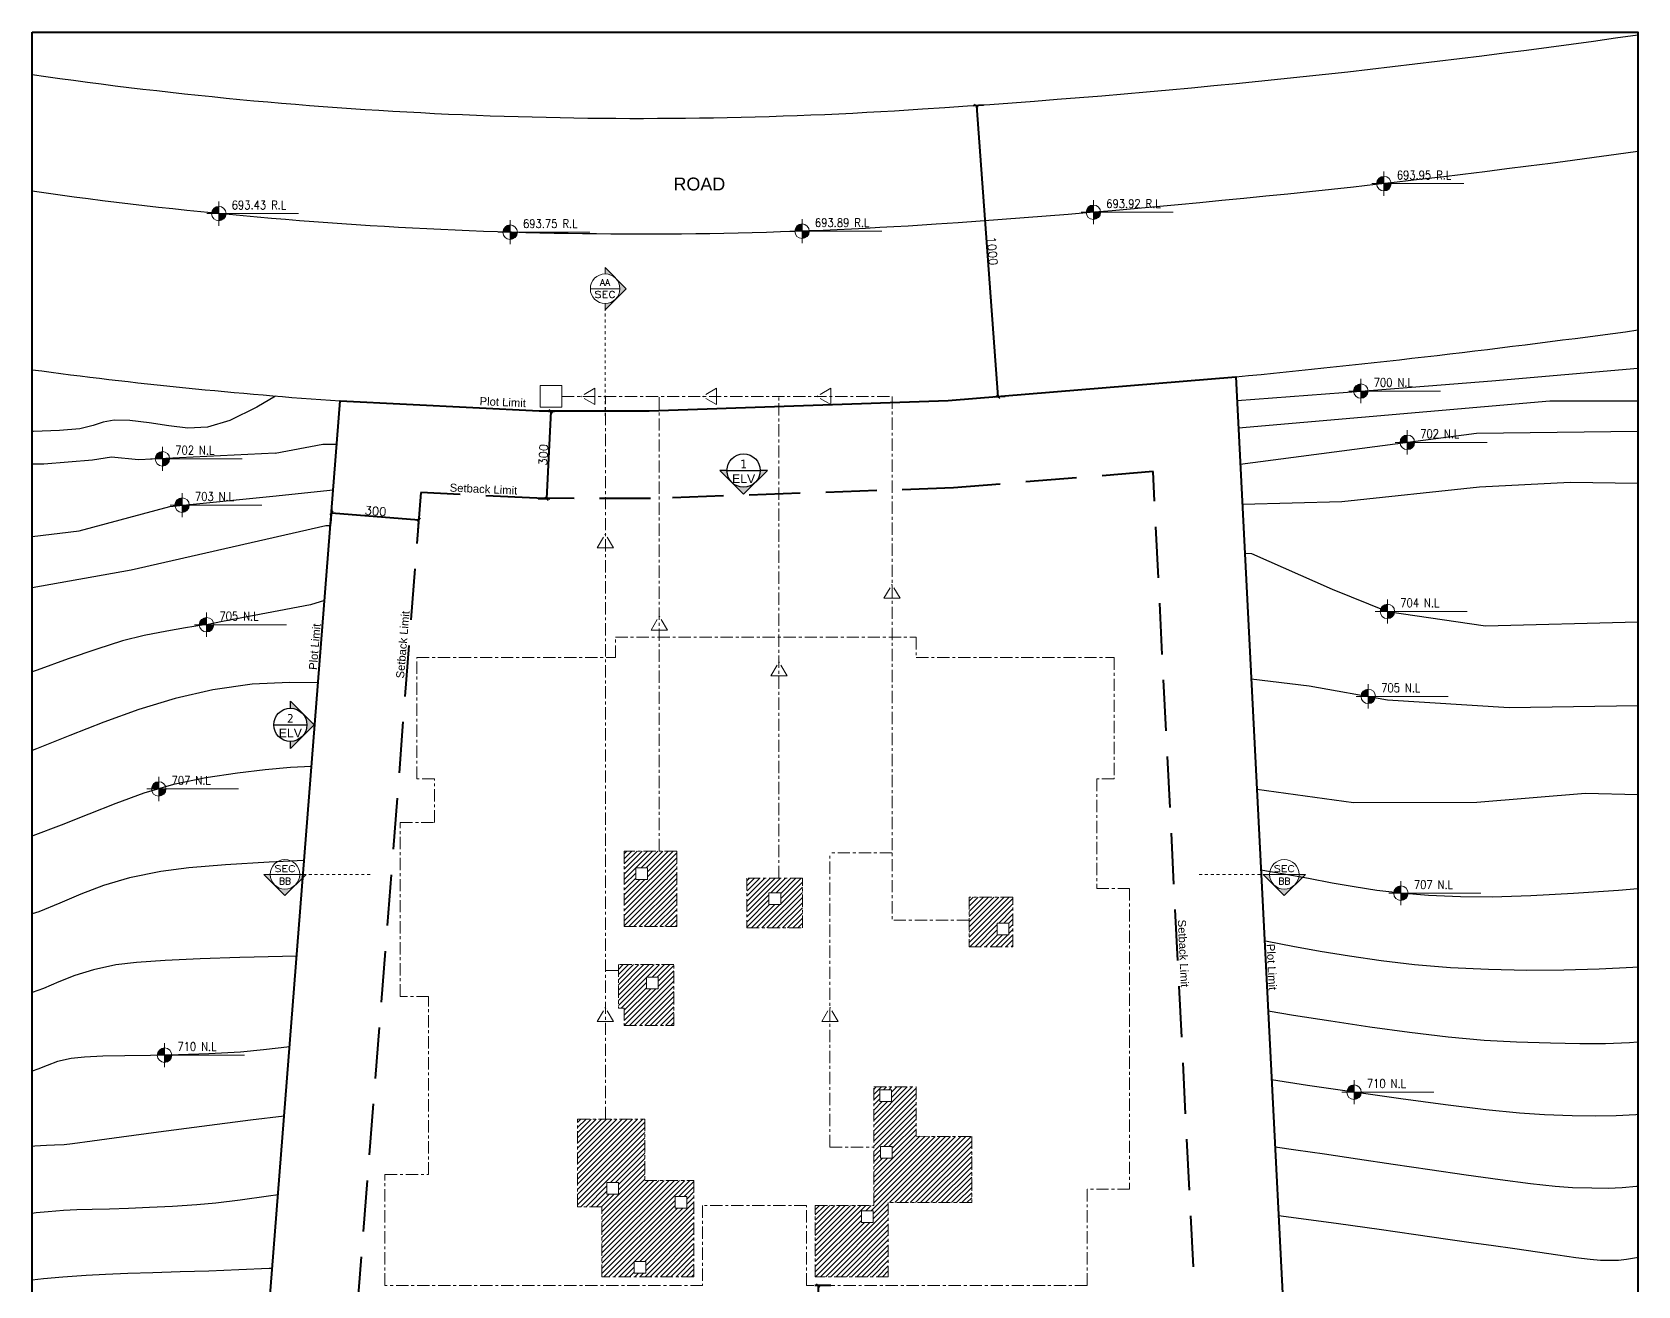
# Model space of a CAD drawing. Header units: metres. Extents: x -322116 to -321123, y -26723 to -26468.
# Drawn here: x -321938.4 to -321883.4, y -26556.9 to -26513.9 of the extents above; entities that cross this region are included whole.
import ezdxf
from ezdxf.enums import TextEntityAlignment as Align

# ---------------------------------------------------------------- set-up
doc = ezdxf.new("R2010")
doc.units = ezdxf.units.M
doc.header["$LTSCALE"] = 7
doc.header["$MEASUREMENT"] = 0
doc.header["$PDMODE"] = 34
doc.header["$PDSIZE"] = 0.5
for name, pattern in [('$0$CENTER', [2, 1.25, -0.25, 0.25, -0.25]), ('AXES$0$CENTER2', [1.125, 0.75, -0.125, 0.125, -0.125]), ('DASHED', [0.75, 0.5, -0.25])]:
    doc.linetypes.add(name, pattern=pattern)
for name, color, linetype, lineweight in [('$0$A-ANNO-IDEN', 2, 'Continuous', 9), ('1363TRXX-AS003$0$A-FLOR-IDEN', 4, 'Continuous', 18), ('A-ANNO-TXT3', 6, 'Continuous', 30), ('A-AREA WALLS', 6, 'Continuous', 40), ('A-GRID-DIMS', 142, 'Continuous', 9), ('A-WALL-BLWO', 7, 'Continuous', 40), ('lbl_Circonscription', 6, 'Continuous', 0)]:
    doc.layers.add(name, color=color, linetype=linetype, lineweight=lineweight)
for name, color, linetype in [('00-LIMIT', 3, 'Continuous'), ('AXIS', 1, 'Continuous'), ('CONT-MJR', 4, 'Continuous'), ('CONT-MNR', 8, 'Continuous'), ('POINT_CON', 8, 'Continuous'), ('POINT_ICON', 4, 'Continuous'), ('S-ANNO-TAGS-SECT', 4, 'Continuous')]:
    doc.layers.add(name, color=color, linetype=linetype)
doc.styles.add('$0$EG_SIMPLEX', font='SIMPLEX.shx')
doc.styles.add('1363TRXX-AS003$0$EG_SIMPLEX', font='SIMPLEX.shx')
doc.styles.add('Annotative', font='arial.ttf')
doc.styles.add('EG_SIMPLEX', font='SIMPLEX.shx')
doc.styles.get("Standard").update_dxf_attribs({"font": 'romans.shx', "height": 0.5})
doc.styles.add('TAHOMA', font='tahoma.ttf')
doc.dimstyles.new('ERGA-M-0200', dxfattribs={"dimscale": 1.15, "dimtxt": 0.2, "dimasz": 0.2, "dimexe": 0.1, "dimexo": 0.1, "dimgap": 0.06, "dimtad": 1, "dimdec": 1, "dimlfac": 100, "dimrnd": 5, "dimdsep": 46, "dimtxsty": 'EG_SIMPLEX', "dimblk1": 'OBLIQUE', "dimblk2": 'OBLIQUE', "dimsah": 1, "dimcen": 0.3, "dimclrd": 256, "dimclre": 256, "dimclrt": 2, "dimadec": 0, "dimazin": 0, "dimtfac": 1, "dimtdec": 1, "dimtix": 1, "dimtmove": 2, "dimatfit": 3, "dimldrblk": 'OBLIQUE', "dimfxl": 1, "dimtolj": 1, "dimtzin": 0, "dimarcsym": 0})
pattern_1 = [(45, (260, 0), (-0.08838834765, 0.08838834765), [])]

# ---------------------------------------------------------------- blocks, each defined once
blk = doc.blocks.new('_OBLIQUE')
at = {"color": 0, "linetype": 'ByBlock'}
blk.add_line((-0.5, -0.5), (0.5, 0.5), dxfattribs=at)
blk = doc.blocks.new('*D436')
at = {"layer": 'A-GRID-DIMS', "lineweight": -2, "transparency": 16777216}
for p, q in [((-321725.916, -26721.934), (-321725.513, -26721.954)), ((-321725.628, -26721.948), (-321725.777, -26724.944)), ((-321726.064, -26724.93), (-321725.662, -26724.95))]:
    blk.add_line(p, q, dxfattribs=at)
at = {"layer": 'Defpoints', "color": 0, "transparency": 16777216}
for p in [(-321726.03, -26721.928), (-321726.179, -26724.924), (-321725.777, -26724.944)]:
    blk.add_point(p, dxfattribs=at)
at = {"layer": 'A-GRID-DIMS', "lineweight": -2, "transparency": 16777216, "xscale": 0.115, "yscale": 0.115, "zscale": 0.115}
for p, rotation in [((-321725.628, -26721.948), 87.16214325301205), ((-321725.777, -26724.944), 267.1621432530121)]:
    blk.add_blockref('_OBLIQUE', p, dxfattribs=dict(at, rotation=rotation))
at = {"layer": 'A-GRID-DIMS', "color": 2, "transparency": 16777216, "insert": (-321725.88, -26723.437), "char_height": 0.2875, "attachment_point": 5, "rotation": 87.1621, "style": 'EG_SIMPLEX'}
blk.add_mtext('\\A1;300', dxfattribs=at)
blk = doc.blocks.new('*D437')
at = {"layer": 'A-GRID-DIMS', "lineweight": -2, "transparency": 16777216}
for p, q in [((-321733.167, -26725.787), (-321733.13, -26725.31)), ((-321733.138, -26725.424), (-321730.148, -26725.659)), ((-321730.176, -26726.021), (-321730.139, -26725.544))]:
    blk.add_line(p, q, dxfattribs=at)
at = {"layer": 'Defpoints', "color": 0, "transparency": 16777216}
for p in [(-321733.176, -26725.901), (-321730.185, -26726.136), (-321730.148, -26725.659)]:
    blk.add_point(p, dxfattribs=at)
at = {"layer": 'A-GRID-DIMS', "lineweight": -2, "transparency": 16777216, "xscale": 0.115, "yscale": 0.115, "zscale": 0.115}
for p, rotation in [((-321733.138, -26725.424), 175.5207004065992), ((-321730.148, -26725.659), 355.5207004065992)]:
    blk.add_blockref('_OBLIQUE', p, dxfattribs=dict(at, rotation=rotation))
at = {"layer": 'A-GRID-DIMS', "color": 2, "transparency": 16777216, "insert": (-321731.629, -26725.364), "char_height": 0.2875, "attachment_point": 5, "rotation": 355.5207, "style": 'EG_SIMPLEX'}
blk.add_mtext('\\A1;300', dxfattribs=at)
blk = doc.blocks.new('*D438')
at = {"layer": 'A-GRID-DIMS', "lineweight": -2, "transparency": 16777216}
for p, q in [((-321735.268, -26752.607), (-321735.252, -26752.399)), ((-321732.27, -26752.747), (-321735.261, -26752.513)), ((-321732.277, -26752.841), (-321732.261, -26752.633))]:
    blk.add_line(p, q, dxfattribs=at)
at = {"layer": 'Defpoints', "color": 0, "transparency": 16777216}
for p in [(-321735.261, -26752.513), (-321735.277, -26752.721), (-321732.286, -26752.956)]:
    blk.add_point(p, dxfattribs=at)
at = {"layer": 'A-GRID-DIMS', "lineweight": -2, "transparency": 16777216, "xscale": 0.115, "yscale": 0.115, "zscale": 0.115}
for p, rotation in [((-321735.261, -26752.513), 175.5207004076207), ((-321732.27, -26752.747), 355.5207004076207)]:
    blk.add_blockref('_OBLIQUE', p, dxfattribs=dict(at, rotation=rotation))
at = {"layer": 'A-GRID-DIMS', "color": 2, "transparency": 16777216, "insert": (-321733.751, -26752.453), "char_height": 0.2875, "attachment_point": 5, "rotation": 355.5207, "style": 'EG_SIMPLEX'}
blk.add_mtext('\\A1;300', dxfattribs=at)
blk = doc.blocks.new('*D439')
at = {"layer": 'A-GRID-DIMS', "lineweight": -2, "transparency": 16777216}
for p, q in [((-321718.766, -26754.879), (-321719.22, -26754.879)), ((-321719.105, -26754.879), (-321719.105, -26759.879)), ((-321718.766, -26759.879), (-321719.22, -26759.879))]:
    blk.add_line(p, q, dxfattribs=at)
at = {"layer": 'Defpoints', "color": 0, "transparency": 16777216}
for p in [(-321718.651, -26754.879), (-321719.105, -26759.879), (-321718.651, -26759.879)]:
    blk.add_point(p, dxfattribs=at)
at = {"layer": 'A-GRID-DIMS', "lineweight": -2, "transparency": 16777216, "xscale": 0.115, "yscale": 0.115, "zscale": 0.115}
for p, rotation in [((-321719.105, -26754.879), 90), ((-321719.105, -26759.879), 270)]:
    blk.add_blockref('_OBLIQUE', p, dxfattribs=dict(at, rotation=rotation))
at = {"layer": 'A-GRID-DIMS', "color": 2, "transparency": 16777216, "insert": (-321719.283, -26757.379), "char_height": 0.2875, "attachment_point": 5, "rotation": 90, "style": 'EG_SIMPLEX'}
blk.add_mtext('\\A1;500', dxfattribs=at)
blk = doc.blocks.new('*U22')
blk.add_hatch(color=252).paths.add_polyline_path([(0, -450, 0.414214), (450, 0), (643, 0), (0, -643), (-643, 0), (-450, 0, 0.414214)])
blk.add_line((-450, 0), (450, 0))
blk.add_lwpolyline([(-450, 0), (-643, 0), (0, -643), (643, 0), (450, 0)])
blk.add_circle((0, 0), 450)
at = {"style": 'EG_SIMPLEX', "width": 0.5625}
blk.add_attdef('REF-F-', text='', height=200, dxfattribs=at).set_placement((-321, 92), (321, 92), align=Align.FIT)
at = {"style": 'EG_SIMPLEX'}
blk.add_attdef('NB', text='', height=200, dxfattribs=at).set_placement((0, 32), align=Align.BOTTOM_CENTER)
blk.add_attdef('REF', text='', height=200, dxfattribs=at).set_placement((0, -75), align=Align.TOP_CENTER)
blk = doc.blocks.new('*U34')
blk.add_hatch(color=252).paths.add_polyline_path([(450, 0, -0.414214), (0, -450), (0, -643), (643, 0), (0, 643), (0, 450, -0.414214)])
blk.add_line((-450, 0), (450, 0))
blk.add_lwpolyline([(0, 450), (0, 643), (643, 0), (0, -643), (0, -450)])
blk.add_circle((0, 0), 450)
at = {"style": 'EG_SIMPLEX', "width": 0.5625}
blk.add_attdef('REF-F-', text='', height=200, dxfattribs=at).set_placement((-321, 92), (321, 92), align=Align.FIT)
at = {"style": 'EG_SIMPLEX'}
blk.add_attdef('NB', text='', height=200, dxfattribs=at).set_placement((0, 32), align=Align.BOTTOM_CENTER)
blk.add_attdef('REF', text='', height=200, dxfattribs=at).set_placement((0, -75), align=Align.TOP_CENTER)
blk = doc.blocks.new('*U28')
blk.add_hatch(color=252).paths.add_polyline_path([(0, 450, -0.414214), (450, 0), (643, 0), (0, 643), (-643, 0), (-450, 0, -0.414214)])
blk.add_line((-450, 0), (450, 0))
at = {"linetype": '$0$CENTER'}
blk.add_line((2593, 0), (643, 0), dxfattribs=at)
blk.add_lwpolyline([(-450, 0), (-643, 0), (0, 643), (643, 0), (450, 0)])
blk.add_circle((0, 0), 450)
at = {"style": '$0$EG_SIMPLEX'}
blk.add_attdef('NB', text='', height=200, dxfattribs=at).set_placement((0, 32), align=Align.BOTTOM_CENTER)
at = {"style": '$0$EG_SIMPLEX', "width": 0.5625}
blk.add_attdef('REF-F-', text='', height=200, dxfattribs=at).set_placement((-321, -274), (321, -274), align=Align.FIT)
at = {"style": '$0$EG_SIMPLEX'}
blk.add_attdef('REF', text='', height=200, dxfattribs=at).set_placement((0, -75), align=Align.TOP_CENTER)
blk = doc.blocks.new('*U29')
blk.add_hatch(color=252).paths.add_polyline_path([(0, 450, -0.414214), (450, 0), (643, 0), (0, 643), (-643, 0), (-450, 0, -0.414214)])
blk.add_line((-450, 0), (450, 0))
at = {"linetype": '$0$CENTER'}
blk.add_line((-2593, 0), (-643, 0), dxfattribs=at)
blk.add_lwpolyline([(-450, 0), (-643, 0), (0, 643), (643, 0), (450, 0)])
blk.add_circle((0, 0), 450)
at = {"style": '$0$EG_SIMPLEX'}
blk.add_attdef('NB', text='', height=200, dxfattribs=at).set_placement((0, 32), align=Align.BOTTOM_CENTER)
at = {"style": '$0$EG_SIMPLEX', "width": 0.5625}
blk.add_attdef('REF-F-', text='', height=200, dxfattribs=at).set_placement((-321, -274), (321, -274), align=Align.FIT)
at = {"style": '$0$EG_SIMPLEX'}
blk.add_attdef('REF', text='', height=200, dxfattribs=at).set_placement((0, -75), align=Align.TOP_CENTER)
blk = doc.blocks.new('*U24')
blk.add_hatch(color=252).paths.add_polyline_path([(-450, 0, -0.414214), (0, 450), (0, 643), (-643, 0), (0, -643), (0, -450, -0.414214)])
blk.add_line((-450, 0), (450, 0))
at = {"linetype": '$0$CENTER'}
blk.add_line((0, -3870), (0, -643), dxfattribs=at)
blk.add_lwpolyline([(0, -450), (0, -643), (-643, 0), (0, 643), (0, 450)])
blk.add_circle((0, 0), 450)
at = {"style": '$0$EG_SIMPLEX'}
blk.add_attdef('NB', text='', height=200, dxfattribs=at).set_placement((0, 32), align=Align.BOTTOM_CENTER)
at = {"style": '$0$EG_SIMPLEX', "width": 0.5625}
blk.add_attdef('REF-F-', text='', height=200, dxfattribs=at).set_placement((-321, -274), (321, -274), align=Align.FIT)
at = {"style": '$0$EG_SIMPLEX'}
blk.add_attdef('REF', text='', height=200, dxfattribs=at).set_placement((0, -75), align=Align.TOP_CENTER)
blk = doc.blocks.new('*U23')
blk.add_hatch(color=252).paths.add_polyline_path([(-450, 0, -0.414214), (0, 450), (0, 643), (-643, 0), (0, -643), (0, -450, -0.414214)])
at = {"linetype": '$0$CENTER'}
blk.add_line((0, 3870), (0, 643), dxfattribs=at)
blk.add_line((-450, 0), (450, 0))
blk.add_lwpolyline([(0, -450), (0, -643), (-643, 0), (0, 643), (0, 450)])
blk.add_circle((0, 0), 450)
at = {"style": '$0$EG_SIMPLEX'}
blk.add_attdef('NB', text='', height=200, dxfattribs=at).set_placement((0, 32), align=Align.BOTTOM_CENTER)
at = {"style": '$0$EG_SIMPLEX', "width": 0.5625}
blk.add_attdef('REF-F-', text='', height=200, dxfattribs=at).set_placement((-321, -274), (321, -274), align=Align.FIT)
at = {"style": '$0$EG_SIMPLEX'}
blk.add_attdef('REF', text='', height=200, dxfattribs=at).set_placement((0, -75), align=Align.TOP_CENTER)
blk = doc.blocks.new('*D440')
at = {"layer": 'A-GRID-DIMS', "lineweight": -2, "transparency": 16777216}
for p, q in [((-321703.521, -26753.122), (-321703.536, -26752.821)), ((-321703.53, -26752.936), (-321700.534, -26752.783)), ((-321700.525, -26752.97), (-321700.54, -26752.668))]:
    blk.add_line(p, q, dxfattribs=at)
at = {"layer": 'Defpoints', "color": 0, "transparency": 16777216}
for p in [(-321700.534, -26752.783), (-321700.519, -26753.084), (-321703.515, -26753.237)]:
    blk.add_point(p, dxfattribs=at)
at = {"layer": 'A-GRID-DIMS', "lineweight": -2, "transparency": 16777216, "xscale": 0.115, "yscale": 0.115, "zscale": 0.115}
for p, rotation in [((-321703.53, -26752.936), 182.9106256903366), ((-321700.534, -26752.783), 2.910625690336583)]:
    blk.add_blockref('_OBLIQUE', p, dxfattribs=dict(at, rotation=rotation))
at = {"layer": 'A-GRID-DIMS', "color": 2, "transparency": 16777216, "insert": (-321702.041, -26752.681), "char_height": 0.2875, "attachment_point": 5, "rotation": 2.9106, "style": 'EG_SIMPLEX'}
blk.add_mtext('\\A1;300', dxfattribs=at)
blk = doc.blocks.new('*D441')
at = {"layer": 'A-GRID-DIMS', "lineweight": -2, "transparency": 16777216}
for p, q in [((-321716.033, -26751.884), (-321716.588, -26751.884)), ((-321716.473, -26751.884), (-321716.473, -26759.868)), ((-321716.685, -26759.868), (-321716.358, -26759.868))]:
    blk.add_line(p, q, dxfattribs=at)
at = {"layer": 'Defpoints', "color": 0, "transparency": 16777216}
for p in [(-321715.918, -26751.884, 0), (-321716.8, -26759.868), (-321716.473, -26759.868)]:
    blk.add_point(p, dxfattribs=at)
at = {"layer": 'A-GRID-DIMS', "lineweight": -2, "transparency": 16777216, "xscale": 0.115, "yscale": 0.115, "zscale": 0.115}
for p, rotation in [((-321716.473, -26751.884), 90), ((-321716.473, -26759.868), 270)]:
    blk.add_blockref('_OBLIQUE', p, dxfattribs=dict(at, rotation=rotation))
at = {"layer": 'A-GRID-DIMS', "color": 2, "transparency": 16777216, "insert": (-321716.652, -26755.876), "char_height": 0.2875, "attachment_point": 5, "rotation": 90, "style": 'EG_SIMPLEX'}
blk.add_mtext('\\A1;800', dxfattribs=at)
blk = doc.blocks.new('1363TRXX-AS003$0$TAG-LEV-PL1')
h = blk.add_hatch(color=256)
h.paths.add_polyline_path([(0, 169, 0.414214), (-169, 0), (0, 0)])
h.paths.add_polyline_path([(169, 0), (0, 0), (0, -169, 0.414214)])
for p, q in [((0, -281), (0, 281)), ((-281, 0), (1859, 0))]:
    blk.add_line(p, q)
blk.add_circle((0, 0), 169)
at = {"style": '1363TRXX-AS003$0$EG_SIMPLEX', "width": 0.85}
for tag, p in [('F.F.L.', (450, 150)), ('C.L.', (450, -450))]:
    blk.add_attdef(tag, p, '', height=300, dxfattribs=at)
blk = doc.blocks.new('*D136')
at = {"layer": 'A-GRID-DIMS', "lineweight": -2, "transparency": 16777216}
for p, q in [((-321210.807, -26516.44), (-321211.165, -26516.466)), ((-321211.051, -26516.458), (-321210.313, -26526.43)), ((-321210.07, -26526.412), (-321210.428, -26526.439))]:
    blk.add_line(p, q, dxfattribs=at)
at = {"layer": 'Defpoints', "color": 0, "transparency": 16777216}
for p in [(-321210.692, -26516.431), (-321210.313, -26526.43), (-321209.955, -26526.404)]:
    blk.add_point(p, dxfattribs=at)
at = {"layer": 'A-GRID-DIMS', "lineweight": -2, "transparency": 16777216, "xscale": 0.115, "yscale": 0.115, "zscale": 0.115}
for p, rotation in [((-321211.051, -26516.458), 94.22760245528106), ((-321210.313, -26526.43), 274.227602455281)]:
    blk.add_blockref('_OBLIQUE', p, dxfattribs=dict(at, rotation=rotation))
at = {"layer": 'A-GRID-DIMS', "color": 2, "transparency": 16777216, "insert": (-321210.504, -26521.431), "char_height": 0.2875, "attachment_point": 5, "rotation": 274.2276, "style": 'EG_SIMPLEX'}
blk.add_mtext('\\A1;1000', dxfattribs=at)
blk = doc.blocks.new('c11 san')
at = {"layer": 'A-AREA WALLS', "linetype": 'AXES$0$CENTER2', "lineweight": 9, "ltscale": 0.7, "transparency": 33554559}
h = blk.add_hatch(dxfattribs=at)
h.set_pattern_fill('ANSI31', color=256)
h.set_pattern_definition(pattern_1)
h.paths.add_polyline_path([(-321656.312, -26541.983), (-321658.112, -26541.983), (-321658.112, -26544.568), (-321656.312, -26544.568)])
h.paths.add_polyline_path([(-321657.318, -26542.952), (-321657.718, -26542.952), (-321657.718, -26542.552), (-321657.318, -26542.552)], flags=16)
h.paths.add_polyline_path([(-321652.012, -26542.908), (-321653.902, -26542.908), (-321653.902, -26544.608), (-321652.012, -26544.608)])
h.paths.add_polyline_path([(-321652.754, -26543.411), (-321652.754, -26543.811), (-321653.154, -26543.811), (-321653.154, -26543.411)], flags=16)
h.paths.add_polyline_path([(-321644.802, -26543.558), (-321646.302, -26543.558), (-321646.302, -26545.258), (-321644.802, -26545.258)])
h.paths.add_polyline_path([(-321645.339, -26544.447), (-321644.939, -26544.447), (-321644.939, -26544.847), (-321645.339, -26544.847)], flags=16)
h = blk.add_hatch(dxfattribs=at)
h.set_pattern_fill('ANSI31', color=256)
h.set_pattern_definition([(45, (195, 0), (-0.08838834765, 0.08838834765), [])])
h.paths.add_polyline_path([(-321656.412, -26545.868), (-321658.312, -26545.868), (-321658.312, -26546.858), (-321657.612, -26546.858), (-321657.612, -26547.958), (-321656.412, -26547.958)])
h.paths.add_polyline_path([(-321657.346, -26546.697), (-321657.346, -26546.297), (-321656.946, -26546.297), (-321656.946, -26546.697)], flags=16)
h.paths.add_polyline_path([(-321657.612, -26546.858), (-321658.312, -26546.858), (-321658.312, -26547.358), (-321658.112, -26547.358), (-321658.112, -26547.958), (-321657.612, -26547.958)])
h = blk.add_hatch(dxfattribs=at)
h.set_pattern_fill('ANSI31', color=256)
h.set_pattern_definition(pattern_1)
h.paths.add_polyline_path([(-321648.112, -26551.748), (-321648.112, -26550.058), (-321649.567, -26550.058), (-321649.567, -26554.12), (-321651.567, -26554.12), (-321651.567, -26556.558), (-321649.067, -26556.558), (-321649.067, -26554.02), (-321646.212, -26554.02), (-321646.212, -26551.758)])
h.paths.add_polyline_path([(-321648.933, -26552.496), (-321649.333, -26552.496), (-321649.333, -26552.096), (-321648.933, -26552.096)], flags=16)
h.paths.add_polyline_path([(-321649.585, -26554.297), (-321649.585, -26554.697), (-321649.985, -26554.697), (-321649.985, -26554.297)], flags=16)
h.paths.add_polyline_path([(-321648.96, -26550.556), (-321649.36, -26550.556), (-321649.36, -26550.156), (-321648.96, -26550.156)], flags=16)
h.paths.add_polyline_path([(-321655.727, -26553.258), (-321657.412, -26553.258), (-321657.412, -26551.158), (-321659.712, -26551.158), (-321659.712, -26554.158), (-321658.877, -26554.158), (-321658.877, -26556.558), (-321655.727, -26556.558)])
h.paths.add_polyline_path([(-321656.373, -26554.211), (-321656.373, -26553.811), (-321655.973, -26553.811), (-321655.973, -26554.211)], flags=16)
h.paths.add_polyline_path([(-321657.37, -26556.034), (-321657.37, -26556.434), (-321657.77, -26556.434), (-321657.77, -26556.034)], flags=16)
h.paths.add_polyline_path([(-321658.305, -26553.729), (-321658.705, -26553.729), (-321658.705, -26553.329), (-321658.305, -26553.329)], flags=16)
at = {"layer": 'A-AREA WALLS', "linetype": 'AXES$0$CENTER2', "lineweight": 9, "ltscale": 0.08}
for p, q in [((-321652.812, -26542.908), (-321652.812, -26526.414)), ((-321651.067, -26552.12), (-321651.067, -26542.045)), ((-321648.94, -26542.045), (-321651.067, -26542.045)), ((-321646.302, -26544.345), (-321648.94, -26544.345)), ((-321658.312, -26546.073), (-321658.759, -26546.073)), ((-321651.067, -26552.12), (-321649.567, -26552.12, 0))]:
    blk.add_line(p, q, dxfattribs=at)
at = {"layer": 'A-AREA WALLS', "linetype": 'AXES$0$CENTER2', "lineweight": 9, "ltscale": 0.7}
for points in [[(-321660.987, -26526.044), (-321660.247, -26526.044), (-321660.247, -26526.784), (-321660.987, -26526.784)], [(-321657.718, -26542.552), (-321657.318, -26542.552), (-321657.318, -26542.952), (-321657.718, -26542.952)], [(-321653.154, -26543.411), (-321652.754, -26543.411), (-321652.754, -26543.811), (-321653.154, -26543.811)], [(-321645.339, -26544.447), (-321644.939, -26544.447), (-321644.939, -26544.847), (-321645.339, -26544.847)], [(-321657.346, -26546.297), (-321656.946, -26546.297), (-321656.946, -26546.697), (-321657.346, -26546.697)], [(-321649.36, -26550.156), (-321648.96, -26550.156), (-321648.96, -26550.556), (-321649.36, -26550.556)], [(-321649.333, -26552.096), (-321648.933, -26552.096), (-321648.933, -26552.496), (-321649.333, -26552.496)], [(-321658.705, -26553.329), (-321658.305, -26553.329), (-321658.305, -26553.729), (-321658.705, -26553.729)], [(-321656.373, -26553.811), (-321655.973, -26553.811), (-321655.973, -26554.211), (-321656.373, -26554.211)], [(-321649.985, -26554.297), (-321649.585, -26554.297), (-321649.585, -26554.697), (-321649.985, -26554.697)], [(-321657.77, -26556.034), (-321657.37, -26556.034), (-321657.37, -26556.434), (-321657.77, -26556.434)]]:
    blk.add_lwpolyline(points, close=True, dxfattribs=at)
at = {"layer": 'A-AREA WALLS', "linetype": 'AXES$0$CENTER2', "lineweight": 9, "ltscale": 0.08}
for points in [[(-321660.247, -26526.414), (-321648.94, -26526.414), (-321648.94, -26544.345)], [(-321659.123, -26526.414), (-321659.123, -26526.134), (-321659.597, -26526.414)], [(-321659.123, -26526.414), (-321659.123, -26526.694), (-321659.597, -26526.414)], [(-321658.759, -26551.158), (-321658.759, -26526.414)], [(-321656.912, -26541.983), (-321656.912, -26526.414)], [(-321654.956, -26526.414), (-321654.956, -26526.134), (-321655.43, -26526.414)], [(-321654.956, -26526.414), (-321654.956, -26526.694), (-321655.43, -26526.414)], [(-321651.035, -26526.414), (-321651.035, -26526.134), (-321651.51, -26526.414)], [(-321651.035, -26526.414), (-321651.035, -26526.694), (-321651.51, -26526.414)], [(-321658.759, -26531.598), (-321659.039, -26531.598), (-321658.759, -26531.124)], [(-321658.759, -26531.598), (-321658.479, -26531.598), (-321658.759, -26531.124)], [(-321648.94, -26533.324), (-321649.22, -26533.324), (-321648.94, -26532.85)], [(-321648.94, -26533.324), (-321648.659, -26533.324), (-321648.94, -26532.85)], [(-321656.912, -26534.411), (-321657.192, -26534.411), (-321656.912, -26533.936)], [(-321656.912, -26534.411), (-321656.631, -26534.411), (-321656.912, -26533.936)], [(-321652.812, -26535.977), (-321653.092, -26535.977), (-321652.812, -26535.502)], [(-321652.812, -26535.977), (-321652.531, -26535.977), (-321652.812, -26535.502)], [(-321658.759, -26547.813), (-321659.039, -26547.813), (-321658.759, -26547.339)], [(-321658.759, -26547.813), (-321658.479, -26547.813), (-321658.759, -26547.339)], [(-321651.067, -26547.813), (-321651.348, -26547.813), (-321651.067, -26547.339)], [(-321651.067, -26547.813), (-321650.787, -26547.813), (-321651.067, -26547.339)]]:
    blk.add_lwpolyline(points, dxfattribs=at)
for points in [[(-321665.212, -26535.358), (-321658.412, -26535.358), (-321658.412, -26534.658), (-321648.112, -26534.658), (-321648.112, -26535.358), (-321641.329, -26535.358), (-321641.329, -26539.508), (-321641.929, -26539.508), (-321641.929, -26543.258), (-321640.802, -26543.258), (-321640.802, -26553.558), (-321642.26, -26553.558), (-321642.26, -26556.858), (-321651.867, -26556.858), (-321651.867, -26554.12), (-321655.427, -26554.12), (-321655.427, -26556.858), (-321666.312, -26556.858), (-321666.312, -26553.058), (-321664.812, -26553.058), (-321664.812, -26546.958), (-321665.782, -26546.958), (-321665.782, -26541.002), (-321664.612, -26541.002), (-321664.612, -26539.508), (-321665.212, -26539.508)], [(-321656.312, -26541.983), (-321658.112, -26541.983), (-321658.112, -26544.568), (-321656.312, -26544.568)], [(-321652.012, -26542.908), (-321653.912, -26542.908), (-321653.912, -26544.608), (-321652.012, -26544.608)], [(-321644.802, -26543.558), (-321646.302, -26543.558), (-321646.302, -26545.258), (-321644.802, -26545.258)], [(-321658.112, -26547.958), (-321656.412, -26547.958), (-321656.412, -26545.868), (-321658.312, -26545.868), (-321658.312, -26547.358), (-321658.112, -26547.358)], [(-321648.112, -26550.058), (-321648.112, -26551.748), (-321646.212, -26551.758), (-321646.212, -26554.02), (-321649.067, -26554.02), (-321649.067, -26556.558), (-321651.567, -26556.558), (-321651.567, -26554.12), (-321649.567, -26554.12), (-321649.567, -26550.058)]]:
    blk.add_lwpolyline(points, close=True, dxfattribs=at)
at = {"layer": 'A-AREA WALLS', "linetype": 'AXES$0$CENTER2', "lineweight": 9, "ltscale": 0.08, "elevation": 0}
blk.add_lwpolyline([(-321659.712, -26551.158), (-321657.412, -26551.158), (-321657.412, -26553.258), (-321655.727, -26553.258), (-321655.727, -26556.558), (-321658.877, -26556.558), (-321658.877, -26554.158), (-321659.712, -26554.158)], close=True, dxfattribs=at)
blk = doc.blocks.new('plot limit')
at = {"color": 5}
blk.add_lwpolyline([(-321725.0411, -26759.7735), (-321735.7734, -26759.0595), (-321732.8382, -26721.5907), (-321726.0304, -26721.9282), (-321722.2569, -26721.9337), (-321712.0131, -26721.5769), (-321702.1619, -26720.7671), (-321700.2699, -26757.9792), (-321703.6476, -26759.2974, -0.0276131)], format="xyb", close=True, dxfattribs=at)
at = {"color": 5, "linetype": 'DASHED', "ltscale": 0.5}
for points in [[(-321703.4829, -26753.8659), (-321705.0008, -26724.0106), (-321711.838, -26724.5726), (-321722.2069, -26724.9338), (-321726.107, -26724.928), (-321730.075, -26724.7313), (-321732.3893, -26754.2736)], [(-321703.4829, -26753.8659), (-321704.7696, -26754.368)]]:
    blk.add_lwpolyline(points, dxfattribs=at)
blk.add_lwpolyline([(-321704.7696, -26754.368, -0.0265265), (-321724.7933, -26754.7789), (-321732.3893, -26754.2736)], format="xyb", dxfattribs=at)
at = {"layer": '00-LIMIT'}
for centre, radius, start, end in [((-321735.7574, -26372.37), 350.0132, 275.507932, 277.777196), ((-321722.0435, -26562.1485), 159.8071, 262.322532, 266.12683)]:
    blk.add_arc(centre, radius, start, end, dxfattribs=at)
at = {"layer": '$0$A-ANNO-IDEN'}
ref = blk.add_blockref('*U24', (-321723.7671, -26717.7511, 0.0007), dxfattribs=dict(at, xscale=-0.0011249999994782, yscale=0.0011249999994782, zscale=0.0011249999994782))
ref.add_attrib('REF-F-', 'SEC', dxfattribs={"layer": '0', "height": 0.225, "rotation": 360, "style": '$0$EG_SIMPLEX', "width": 1.25}).set_placement((-321724.1287, -26718.0598, 0.0007), (-321723.4055, -26718.0598, 0.0007), align=Align.FIT)
ref.add_attrib('NB', 'AA', dxfattribs={"layer": '0', "height": 0.225, "rotation": 360, "style": '$0$EG_SIMPLEX'}).set_placement((-321723.7671, -26717.715, 0.0007), align=Align.BOTTOM_CENTER)
ref = blk.add_blockref('*U28', (-321734.7327, -26737.8057), dxfattribs=dict(at, xscale=-0.0011249999994782, yscale=0.0011249999994782, zscale=0.0011249999994782, rotation=180))
ref.add_attrib('REF-F-', 'SEC', dxfattribs={"layer": '0', "height": 0.225, "rotation": 360, "style": '$0$EG_SIMPLEX', "width": 1.25}).set_placement((-321735.0943, -26737.7221), (-321734.3711, -26737.7221), align=Align.FIT)
ref.add_attrib('NB', 'BB', dxfattribs={"layer": '0', "height": 0.225, "rotation": 360, "style": '$0$EG_SIMPLEX'}).set_placement((-321734.7327, -26738.2169), align=Align.BOTTOM_CENTER)
ref = blk.add_blockref('*U29', (-321700.5036, -26737.8057), dxfattribs=dict(at, xscale=-0.0011249999994782, yscale=0.0011249999994782, zscale=0.0011249999994782, rotation=180))
ref.add_attrib('REF-F-', 'SEC', dxfattribs={"layer": '0', "height": 0.225, "rotation": 360, "style": '$0$EG_SIMPLEX', "width": 1.25}).set_placement((-321700.8652, -26737.7221), (-321700.1419, -26737.7221), align=Align.FIT)
ref.add_attrib('NB', 'BB', dxfattribs={"layer": '0', "height": 0.225, "rotation": 360, "style": '$0$EG_SIMPLEX'}).set_placement((-321700.5036, -26738.2169), align=Align.BOTTOM_CENTER)
ref = blk.add_blockref('*U23', (-321723.7671, -26761.4147, 0.0007), dxfattribs=dict(at, xscale=-0.0011249999994782, yscale=0.0011249999994782, zscale=0.0011249999994782))
ref.add_attrib('REF-F-', 'SEC', dxfattribs={"layer": '0', "height": 0.225, "rotation": 360, "style": '$0$EG_SIMPLEX', "width": 1.25}).set_placement((-321724.1287, -26761.7234, 0.0007), (-321723.4055, -26761.7234, 0.0007), align=Align.FIT)
ref.add_attrib('NB', 'AA', dxfattribs={"layer": '0', "height": 0.225, "rotation": 360, "style": '$0$EG_SIMPLEX'}).set_placement((-321723.7671, -26761.3786, 0.0007), align=Align.BOTTOM_CENTER)
at = {"layer": 'S-ANNO-TAGS-SECT'}
ref = blk.add_blockref('*U22', (-321719.0233, -26723.9774), dxfattribs=dict(at, xscale=0.001264765729701, yscale=0.001264765729701, zscale=0.001264765729701))
ref.add_attrib('NB', '1', dxfattribs={"layer": '0', "height": 0.3, "style": 'TAHOMA'}).set_placement((-321719.0233, -26723.6062), align=Align.TOP_CENTER)
ref.add_attrib('REF', 'ELV', dxfattribs={"layer": '0', "height": 0.3, "style": 'Annotative'}).set_placement((-321719.0233, -26724.1055), align=Align.TOP_CENTER)
ref = blk.add_blockref('*U34', (-321734.548, -26732.6855, 706), dxfattribs=dict(at, xscale=0.001264765729701, yscale=0.001264765729701, zscale=0.001264765729701))
ref.add_attrib('NB', '2', dxfattribs={"layer": '0', "height": 0.3, "style": 'TAHOMA'}).set_placement((-321734.548, -26732.3144, 706), align=Align.TOP_CENTER)
ref.add_attrib('REF', 'ELV', dxfattribs={"layer": '0', "height": 0.3, "style": 'Annotative'}).set_placement((-321734.548, -26732.8137, 706), align=Align.TOP_CENTER)
at = {"layer": 'A-ANNO-TXT3', "lineweight": 5, "char_height": 0.276, "attachment_point": 1}
for s, width, gutter_width, heights, insert, rotation in [('\\A1;{\\fArial Unicode MS|b0|i0|c0|p34;Plot Limit}', 3.423118, 3.0774, [1.7915], (-321728.0586, -26721.4608, 0), 357.48236), ('\\A1;{\\fArial Unicode MS|b0|i0|c0|p34;Setback Limit}', 3.166192, 3.6928, [1.1191], (-321729.0832, -26724.4217, 0), 357.48236), ('\\A1;{\\fArial Unicode MS|b0|i0|c0|p34;Setback Limit}', 3.166192, 3.6928, [1.1191], (-321730.9321, -26731.0807, 0), 85.19766), ('\\A1;{\\fArial Unicode MS|b0|i0|c0|p34;Plot Limit}', 3.423118, 3.0774, [1.7915], (-321733.9164, -26730.7898, 0), 85.19766), ('\\A1;{\\fArial Unicode MS|b0|i0|c0|p34;Setback Limit}', 3.166192, 3.6928, [1.1191], (-321703.8757, -26739.3486, 0), 272.5853), ('\\A1;{\\fArial Unicode MS|b0|i0|c0|p34;Plot Limit}', 3.423118, 3.0774, [1.7915], (-321700.8319, -26740.1779, 0), 272.5853), ('\\A1;{\\fArial Unicode MS|b0|i0|c0|p34;Setback Limit}', 3.166192, 3.6928, [1.1191], (-321715.1134, -26754.366), 1.42481), ('\\A1;{\\fArial Unicode MS|b0|i0|c0|p34;Plot Limit}', 3.423118, 3.0774, [1.7915], (-321714.2612, -26759.8871, 0), 1.42481)]:
    blk.add_mtext_dynamic_manual_height_columns(s, width=width, gutter_width=gutter_width, heights=heights, dxfattribs=dict(at, insert=insert, rotation=rotation))
at = {"layer": 'A-GRID-DIMS'}
for p1, p2, distance, picture, middle in [((-321726.0304, -26721.9282), (-321726.179, -26724.9245), 0.4029, '*D436', (-321725.8804, -26723.4374)), ((-321733.1759, -26725.9013), (-321730.185, -26726.1356), 0.4784, '*D437', (-321731.6292, -26725.3638)), ((-321732.2861, -26752.9557), (-321735.2769, -26752.7214), -0.2089, '*D438', (-321733.7512, -26752.4526)), ((-321703.5149, -26753.2367), (-321700.5187, -26753.0844), 0.3015, '*D440', (-321702.0412, -26752.6814)), ((-321718.6509, -26754.8788), (-321718.6509, -26759.8788), -0.4542, '*D439', (-321719.2834, -26757.3788))]:
    dim = blk.add_aligned_dim(p1=p1, p2=p2, distance=distance, dimstyle='ERGA-M-0200', override={"dimtxt": 0.25, "dimasz": 0.1, "dimgap": 0.03, "dimfxl": 100}, dxfattribs=at)
    dim.commit()
    dim.dimension.update_dxf_attribs({"geometry": picture, "text_midpoint": middle})
dim = blk.add_linear_dim(base=(-321716.4734, -26759.8681), p1=(-321715.9179, -26751.8843, 0), p2=(-321716.8003, -26759.8681), angle=90, dimstyle='ERGA-M-0200', override={"dimtxt": 0.25, "dimasz": 0.1, "dimgap": 0.03, "dimfxl": 100}, dxfattribs=at)
dim.commit()
dim.dimension.update_dxf_attribs({"geometry": '*D441', "text_midpoint": (-321716.6516, -26755.8762)})
blk = doc.blocks.new('B1 2')
at = {"layer": '00-LIMIT'}
blk.add_lwpolyline([(-321188.3932, -26514.0379, -0.0197063), (-321212.8968, -26516.5801, -0.0527114), (-321243.3932, -26515.3992, -0.0503698)], format="xyb", dxfattribs=at)
at = {"layer": 'A-WALL-BLWO'}
blk.add_lwpolyline([(-321243.3932, -26513.9378), (-321188.3932, -26513.9378), (-321188.3932, -26588.8759), (-321243.3932, -26588.8759)], close=True, dxfattribs=at)
at = {"layer": 'AXIS'}
blk.add_lwpolyline([(-321188.3932, -26518.0303, -0.017565), (-321212.4236, -26520.5147, -0.0521556), (-321243.3932, -26519.3892)], format="xyb", dxfattribs=at)
at = {"layer": 'CONT-MJR', "flags": 128}
for points, elevation in [([(-321233.3733, -26533.3951), (-321233.8598, -26533.5506), (-321236.8675, -26534.1249), (-321237.4183, -26534.23)], 705), ([(-321237.4181, -26534.23), (-321237.5631, -26534.2459), (-321238.1356, -26534.3322), (-321238.7824, -26534.4485), (-321239.5547, -26534.5988), (-321240.2951, -26534.7846), (-321241.172, -26535.0617), (-321242.1569, -26535.4032), (-321243.2214, -26535.7825), (-321243.3932, -26535.8425)], 705), ([(-321234.5707, -26548.6802), (-321235.472, -26548.79), (-321236.2515, -26548.863), (-321237.3372, -26548.9254), (-321238.3739, -26548.9614), (-321239.3399, -26548.9807), (-321240.2134, -26548.9927), (-321240.9727, -26549.0071), (-321241.5959, -26549.0335), (-321242.0613, -26549.0816), (-321242.5193, -26549.1877), (-321242.8761, -26549.3187), (-321243.1993, -26549.4542), (-321243.3932, -26549.5192)], 710), ([(-321188.3932, -26550.9993), (-321188.4683, -26551.0079), (-321189.1391, -26551.0492), (-321189.8435, -26551.0596), (-321190.6423, -26551.0468), (-321191.5961, -26551.0185), (-321192.4453, -26550.9607), (-321193.6015, -26550.8397), (-321194.9851, -26550.6695), (-321196.5165, -26550.4643), (-321198.116, -26550.2382), (-321199.7038, -26550.0055), (-321200.9379, -26549.8198)], 710)]:
    blk.add_lwpolyline(points, dxfattribs=dict(at, elevation=elevation))
at = {"layer": 'CONT-MNR', "flags": 128}
for points, elevation in [([(-321202.0732, -26527.4861), (-321191.4122, -26526.5684), (-321188.3932, -26526.5684)], 701), ([(-321202.0099, -26528.73), (-321193.9191, -26527.6762), (-321188.3932, -26527.5997)], 702), ([(-321201.8548, -26531.7818), (-321201.6226, -26531.7914), (-321198.8615, -26533.0098), (-321196.9731, -26533.7744), (-321193.6076, -26534.2718), (-321188.3932, -26534.1356)], 704), ([(-321233.5945, -26536.2198), (-321234.572, -26536.2049), (-321235.8616, -26536.271), (-321237.2078, -26536.4599), (-321238.4954, -26536.7565), (-321239.7336, -26537.1339), (-321240.9318, -26537.5651), (-321242.0993, -26538.0233), (-321243.2452, -26538.4815), (-321243.3932, -26538.5378)], 706), ([(-321233.8189, -26539.0843), (-321234.5446, -26539.1206), (-321235.4054, -26539.1953), (-321236.3606, -26539.3113), (-321237.4443, -26539.4748), (-321238.5485, -26539.705), (-321239.5636, -26540.0026), (-321240.5215, -26540.347), (-321241.454, -26540.7178), (-321242.3931, -26541.0944), (-321243.3706, -26541.4561), (-321243.3932, -26541.4631)], 707), ([(-321201.444, -26539.8606), (-321198.1327, -26540.3135), (-321193.9112, -26540.3025), (-321190.1897, -26540.001), (-321188.3932, -26540.0387)], 706), ([(-321234.0715, -26542.3086), (-321235.274, -26542.3634), (-321236.7649, -26542.4528), (-321238.0248, -26542.557), (-321238.9833, -26542.6771), (-321240.0531, -26542.898), (-321240.948, -26543.164), (-321241.7261, -26543.4576), (-321242.4458, -26543.7609), (-321243.1654, -26544.0561), (-321243.3932, -26544.1351)], 708), ([(-321188.3932, -26543.2778), (-321189.0609, -26543.3304), (-321190.5994, -26543.435), (-321192.0641, -26543.5129), (-321193.3802, -26543.5547), (-321194.4728, -26543.5504), (-321195.5704, -26543.4996), (-321196.5078, -26543.4249), (-321197.3358, -26543.3279), (-321198.1058, -26543.2107), (-321198.8686, -26543.0752), (-321199.6754, -26542.9231), (-321200.5772, -26542.7564), (-321201.3033, -26542.6321)], 707), ([(-321188.3932, -26545.9515), (-321188.5669, -26545.9651), (-321189.7229, -26546.0264), (-321190.9338, -26546.0608), (-321192.198, -26546.0661), (-321193.5139, -26546.0398), (-321194.8159, -26545.9748), (-321196.0411, -26545.8715), (-321197.1915, -26545.7383), (-321198.2693, -26545.5839), (-321199.2766, -26545.417), (-321200.2156, -26545.2462), (-321201.0884, -26545.0803), (-321201.1797, -26545.063)], 708), ([(-321234.3277, -26545.5787), (-321234.82, -26545.5898), (-321236.2763, -26545.6284), (-321237.6339, -26545.6744), (-321238.8334, -26545.73), (-321239.8159, -26545.7975), (-321240.5223, -26545.8793), (-321241.296, -26546.0438), (-321241.9302, -26546.2439), (-321242.4806, -26546.4628), (-321243.003, -26546.6835), (-321243.3932, -26546.8293)], 709), ([(-321188.3932, -26548.525), (-321188.6782, -26548.5492), (-321189.501, -26548.5817), (-321190.3839, -26548.5844), (-321191.3831, -26548.5645), (-321192.555, -26548.5291), (-321193.6594, -26548.4659), (-321194.8965, -26548.3499), (-321196.217, -26548.1935), (-321197.5718, -26548.0093), (-321198.9116, -26547.8097), (-321200.1872, -26547.6071), (-321201.0577, -26547.4625)], 709), ([(-321234.7567, -26551.0549), (-321235.9165, -26551.1966), (-321237.5744, -26551.4077), (-321239.0656, -26551.6036), (-321240.3365, -26551.7745), (-321241.334, -26551.9105), (-321242.0046, -26552.0017), (-321242.2951, -26552.0384), (-321242.6248, -26552.0569), (-321242.8954, -26552.0654), (-321243.103, -26552.0728), (-321243.2998, -26552.0906), (-321243.3932, -26552.0949)], 711), ([(-321188.3932, -26553.4642), (-321188.4429, -26553.4717), (-321188.9283, -26553.5167), (-321189.4166, -26553.5327), (-321189.9666, -26553.5273), (-321190.6372, -26553.5078), (-321191.2308, -26553.4648), (-321192.0728, -26553.3716), (-321193.1057, -26553.2391), (-321194.2724, -26553.078), (-321195.5154, -26552.8991), (-321196.7774, -26552.7132), (-321198.0012, -26552.5311), (-321199.1293, -26552.3635), (-321200.1044, -26552.2213), (-321200.8209, -26552.1219)], 711), ([(-321234.968, -26553.7521), (-321235.2954, -26553.7977), (-321236.2725, -26553.9304), (-321237.0992, -26554.0332), (-321237.7491, -26554.0967), (-321238.5887, -26554.1518), (-321239.3692, -26554.1912), (-321240.0888, -26554.2189), (-321240.7459, -26554.2388), (-321241.3386, -26554.2548), (-321241.8651, -26554.271), (-321242.3238, -26554.2912), (-321242.8405, -26554.3292), (-321243.2506, -26554.3717), (-321243.3932, -26554.3865)], 712), ([(-321188.3932, -26555.8945), (-321188.4378, -26555.9084), (-321188.7808, -26555.9709), (-321189.0534, -26556.0004), (-321189.3283, -26556.0061), (-321189.6783, -26555.9972), (-321190.0306, -26555.9686), (-321190.523, -26555.9061), (-321191.1317, -26555.8181), (-321191.8332, -26555.7134), (-321192.6038, -26555.6005), (-321193.42, -26555.4879), (-321194.025, -26555.4046), (-321194.8999, -26555.2803), (-321195.9947, -26555.1239), (-321197.2595, -26554.9444), (-321198.644, -26554.7508), (-321200.0985, -26554.5522), (-321200.7014, -26554.4726)], 712), ([(-321235.1655, -26556.2731), (-321235.2754, -26556.279), (-321236.3174, -26556.3247), (-321237.3401, -26556.3625), (-321238.3256, -26556.3946), (-321239.2564, -26556.4232), (-321240.1149, -26556.4504), (-321240.8835, -26556.4785), (-321241.5445, -26556.5096), (-321242.3467, -26556.5664), (-321242.9989, -26556.6306), (-321243.3932, -26556.6736)], 713)]:
    blk.add_lwpolyline(points, dxfattribs=dict(at, elevation=elevation))
blk.add_lwpolyline([(-321201.9403, -26530.0987), (-321198.5284, -26530.0128), (-321193.8139, -26529.5122), (-321190.7128, -26529.3526), (-321188.3932, -26529.3837)], dxfattribs=at)
at = {"layer": 'POINT_CON', "color": 8, "linetype": 'Continuous'}
for points in [[(-321235.0597, -26526.4004), (-321235.7003, -26526.7821), (-321236.6175, -26527.2406), (-321237.39, -26527.4652), (-321238.059, -26527.4977), (-321238.707, -26527.4239), (-321239.3884, -26527.3224), (-321240.0435, -26527.2422), (-321240.5845, -26527.2249), (-321240.9647, -26527.2956), (-321241.3027, -26527.4129), (-321241.7587, -26527.5188), (-321242.453, -26527.5741), (-321243.3473, -26527.6142), (-321243.3932, -26527.6178)], [(-321235.1485, -26529.8286), (-321233.0765, -26529.6066)], [(-321243.3932, -26531.2111), (-321241.7855, -26531.0189), (-321238.6817, -26530.1765), (-321235.1485, -26529.8286)]]:
    blk.add_lwpolyline(points, dxfattribs=at)
for points, elevation in [([(-321235.0681, -26528.3506), (-321233.4401, -26528.0512), (-321232.9546, -26528.0512)], 702), ([(-321235.0681, -26528.3506), (-321239.7466, -26528.5887), (-321240.6703, -26528.4889), (-321241.3201, -26528.5971), (-321242.9869, -26528.7327), (-321243.3932, -26528.7327)], 702), ([(-321233.1733, -26530.8432), (-321233.3311, -26530.8439), (-321240, -26532.3627), (-321243.3932, -26532.9707)], 704)]:
    blk.add_lwpolyline(points, dxfattribs=dict(at, elevation=elevation))
at = {"layer": 'POINT_ICON', "color": 4, "linetype": 'Continuous'}
for points, elevation in [([(-321202.1206, -26526.5524), (-321197.8825, -26526.2276), (-321193.395, -26525.8838), (-321188.3932, -26525.4505)], 700), ([(-321201.6362, -26536.0808), (-321199.649, -26536.3277), (-321196.9745, -26536.7997), (-321192.8035, -26537.0602), (-321188.3932, -26536.9919)], 705)]:
    blk.add_lwpolyline(points, dxfattribs=dict(at, elevation=elevation))
at = {"layer": '1363TRXX-AS003$0$A-FLOR-IDEN'}
ref = blk.add_blockref('1363TRXX-AS003$0$TAG-LEV-PL1', (-321197.0922, -26519.1269, 693.9512), dxfattribs=dict(at, xscale=0.0014700000362087, yscale=0.0014700000362087, zscale=0.0014700000362087))
ref.add_attrib('F.F.L.', '693.95 R.L', (-321196.6512, -26518.9799, 693.9512), dxfattribs={"layer": '0', "height": 0.294, "rotation": 360, "style": '1363TRXX-AS003$0$EG_SIMPLEX', "width": 0.85})
ref = blk.add_blockref('1363TRXX-AS003$0$TAG-LEV-PL1', (-321236.9976, -26520.1533), dxfattribs=dict(at, xscale=0.0014700000362087, yscale=0.0014700000362087, zscale=0.0014700000362087))
ref.add_attrib('F.F.L.', '693.43 R.L', (-321236.5566, -26520.0063), dxfattribs={"layer": '0', "height": 0.294, "rotation": 360, "style": '1363TRXX-AS003$0$EG_SIMPLEX', "width": 0.85})
ref = blk.add_blockref('1363TRXX-AS003$0$TAG-LEV-PL1', (-321207.0438, -26520.1065), dxfattribs=dict(at, xscale=0.0014700000362087, yscale=0.0014700000362087, zscale=0.0014700000362087))
ref.add_attrib('F.F.L.', '693.92 R.L', (-321206.6028, -26519.9595), dxfattribs={"layer": '0', "height": 0.294, "rotation": 360, "style": '1363TRXX-AS003$0$EG_SIMPLEX', "width": 0.85})
ref = blk.add_blockref('1363TRXX-AS003$0$TAG-LEV-PL1', (-321227.0198, -26520.7901), dxfattribs=dict(at, xscale=0.0014700000362087, yscale=0.0014700000362087, zscale=0.0014700000362087))
ref.add_attrib('F.F.L.', '693.75 R.L', (-321226.5788, -26520.6431), dxfattribs={"layer": '0', "height": 0.294, "rotation": 360, "style": '1363TRXX-AS003$0$EG_SIMPLEX', "width": 0.85})
ref = blk.add_blockref('1363TRXX-AS003$0$TAG-LEV-PL1', (-321217.0217, -26520.756), dxfattribs=dict(at, xscale=0.0014700000362087, yscale=0.0014700000362087, zscale=0.0014700000362087))
ref.add_attrib('F.F.L.', '693.89 R.L', (-321216.5807, -26520.609), dxfattribs={"layer": '0', "height": 0.294, "rotation": 360, "style": '1363TRXX-AS003$0$EG_SIMPLEX', "width": 0.85})
ref = blk.add_blockref('1363TRXX-AS003$0$TAG-LEV-PL1', (-321197.8825, -26526.2276, 700), dxfattribs=dict(at, xscale=0.0014700000362087, yscale=0.0014700000362087, zscale=0.0014700000362087))
ref.add_attrib('F.F.L.', '700 N.L', (-321197.4415, -26526.0806, 700), dxfattribs={"layer": '0', "height": 0.294, "rotation": 360, "style": '1363TRXX-AS003$0$EG_SIMPLEX', "width": 0.85})
ref = blk.add_blockref('1363TRXX-AS003$0$TAG-LEV-PL1', (-321196.2904, -26527.9851, 702), dxfattribs=dict(at, xscale=0.0014700000362087, yscale=0.0014700000362087, zscale=0.0014700000362087))
ref.add_attrib('F.F.L.', '702 N.L', (-321195.8494, -26527.8381, 702), dxfattribs={"layer": '0', "height": 0.294, "rotation": 360, "style": '1363TRXX-AS003$0$EG_SIMPLEX', "width": 0.85})
ref = blk.add_blockref('1363TRXX-AS003$0$TAG-LEV-PL1', (-321238.9309, -26528.5471, 702), dxfattribs=dict(at, xscale=0.0014700000362087, yscale=0.0014700000362087, zscale=0.0014700000362087))
ref.add_attrib('F.F.L.', '702 N.L', (-321238.4899, -26528.4001, 702), dxfattribs={"layer": '0', "height": 0.294, "rotation": 360, "style": '1363TRXX-AS003$0$EG_SIMPLEX', "width": 0.85})
ref = blk.add_blockref('1363TRXX-AS003$0$TAG-LEV-PL1', (-321238.2571, -26530.1347), dxfattribs=dict(at, xscale=0.0014700000362087, yscale=0.0014700000362087, zscale=0.0014700000362087))
ref.add_attrib('F.F.L.', '703 N.L', (-321237.8161, -26529.9877), dxfattribs={"layer": '0', "height": 0.294, "rotation": 360, "style": '1363TRXX-AS003$0$EG_SIMPLEX', "width": 0.85})
ref = blk.add_blockref('1363TRXX-AS003$0$TAG-LEV-PL1', (-321196.973, -26533.7744, 704), dxfattribs=dict(at, xscale=0.0014700000362087, yscale=0.0014700000362087, zscale=0.0014700000362087))
ref.add_attrib('F.F.L.', '704 N.L', (-321196.532, -26533.6274, 704), dxfattribs={"layer": '0', "height": 0.294, "rotation": 360, "style": '1363TRXX-AS003$0$EG_SIMPLEX', "width": 0.85})
ref = blk.add_blockref('1363TRXX-AS003$0$TAG-LEV-PL1', (-321237.4181, -26534.23, 705), dxfattribs=dict(at, xscale=0.0014700000362087, yscale=0.0014700000362087, zscale=0.0014700000362087))
ref.add_attrib('F.F.L.', '705 N.L', (-321236.9771, -26534.083, 705), dxfattribs={"layer": '0', "height": 0.294, "rotation": 360, "style": '1363TRXX-AS003$0$EG_SIMPLEX', "width": 0.85})
ref = blk.add_blockref('1363TRXX-AS003$0$TAG-LEV-PL1', (-321197.6273, -26536.6845, 705), dxfattribs=dict(at, xscale=0.0014700000362087, yscale=0.0014700000362087, zscale=0.0014700000362087))
ref.add_attrib('F.F.L.', '705 N.L', (-321197.1863, -26536.5375, 705), dxfattribs={"layer": '0', "height": 0.294, "rotation": 360, "style": '1363TRXX-AS003$0$EG_SIMPLEX', "width": 0.85})
ref = blk.add_blockref('1363TRXX-AS003$0$TAG-LEV-PL1', (-321239.0561, -26539.8538, 707), dxfattribs=dict(at, xscale=0.0014700000362087, yscale=0.0014700000362087, zscale=0.0014700000362087))
ref.add_attrib('F.F.L.', '707 N.L', (-321238.6151, -26539.7068, 707), dxfattribs={"layer": '0', "height": 0.294, "rotation": 360, "style": '1363TRXX-AS003$0$EG_SIMPLEX', "width": 0.85})
ref = blk.add_blockref('1363TRXX-AS003$0$TAG-LEV-PL1', (-321196.5078, -26543.4249, 707), dxfattribs=dict(at, xscale=0.0014700000362087, yscale=0.0014700000362087, zscale=0.0014700000362087))
ref.add_attrib('F.F.L.', '707 N.L', (-321196.0668, -26543.2779, 707), dxfattribs={"layer": '0', "height": 0.294, "rotation": 360, "style": '1363TRXX-AS003$0$EG_SIMPLEX', "width": 0.85})
ref = blk.add_blockref('1363TRXX-AS003$0$TAG-LEV-PL1', (-321238.8569, -26548.9711, 710), dxfattribs=dict(at, xscale=0.0014700000362087, yscale=0.0014700000362087, zscale=0.0014700000362087))
ref.add_attrib('F.F.L.', '710 N.L', (-321238.4159, -26548.8241, 710), dxfattribs={"layer": '0', "height": 0.294, "rotation": 360, "style": '1363TRXX-AS003$0$EG_SIMPLEX', "width": 0.85})
ref = blk.add_blockref('1363TRXX-AS003$0$TAG-LEV-PL1', (-321198.116, -26550.2382, 710), dxfattribs=dict(at, xscale=0.0014700000362087, yscale=0.0014700000362087, zscale=0.0014700000362087))
ref.add_attrib('F.F.L.', '710 N.L', (-321197.675, -26550.0912, 710), dxfattribs={"layer": '0', "height": 0.294, "rotation": 360, "style": '1363TRXX-AS003$0$EG_SIMPLEX', "width": 0.85})
at = {"layer": 'lbl_Circonscription', "insert": (-321221.4267, -26518.9174), "char_height": 0.44, "width": 12.243229, "attachment_point": 1, "rotation": 359.91784}
blk.add_mtext('{\\fArial|b0|i0|c0|p34;ROAD}', dxfattribs=at)
at = {"layer": 'A-GRID-DIMS'}
dim = blk.add_aligned_dim(p1=(-321210.6924, -26516.4311), p2=(-321209.9553, -26526.4039), distance=-0.3591, dimstyle='ERGA-M-0200', override={"dimtxt": 0.25, "dimasz": 0.1, "dimgap": 0.03, "dimfxl": 100}, dxfattribs=at)
dim.commit()
dim.dimension.update_dxf_attribs({"geometry": '*D136', "text_midpoint": (-321210.5042, -26521.4308)})

msp = doc.modelspace()

# ---------------------------------------------------------------- block references
at = {"layer": 'A-WALL-BLWO'}
for name, p in [('B1 2', (-695, 0)), ('plot limit', (-195, 195.0262)), ('c11 san', (-260, 0))]:
    msp.add_blockref(name, p, dxfattribs=at)

doc.saveas('drawing.dxf')
